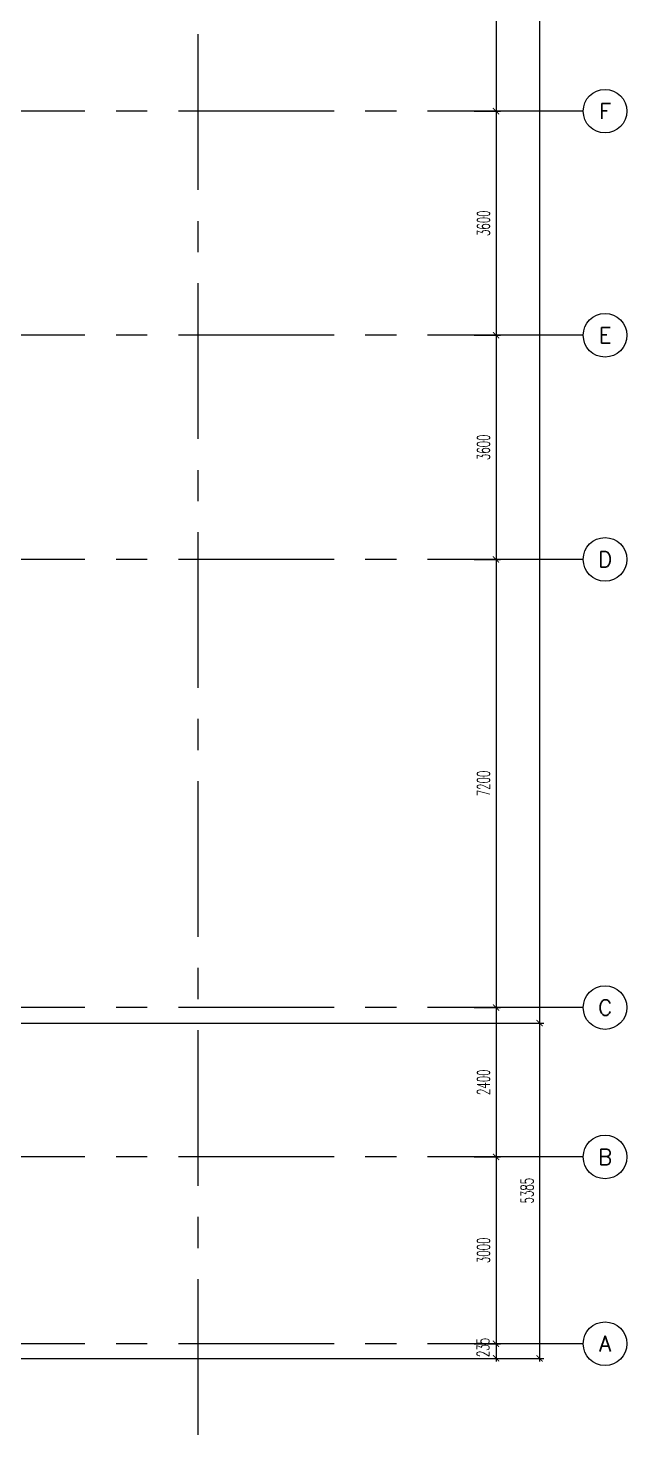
# Model space of a CAD drawing. Extents: x -0.4 to 93, y -13.2 to 77.1.
# Drawn here: x 83.34 to 92.95, y -1.11 to 21.48 of the extents above; entities that cross this region are included whole.
import ezdxf
from ezdxf.enums import TextEntityAlignment as Align

# ---------------------------------------------------------------- set-up
doc = ezdxf.new("R2010")
doc.units = 0
doc.header["$MEASUREMENT"] = 0
doc.header["$PDMODE"] = 3
doc.header["$PDSIZE"] = 0.1
doc.linetypes.add('CENTERX2', pattern=[4, 2.5, -0.5, 0.5, -0.5])
doc.layers.get('0').update_dxf_attribs({"linetype": 'CONTINUOUS'})
doc.layers.get('DEFPOINTS').update_dxf_attribs({"linetype": 'CONTINUOUS'})
for name, color, linetype in [('AX-CR', 11, 'CONTINUOUS'), ('AX-DIM', 11, 'CONTINUOUS'), ('AX-TXT', 2, 'CONTINUOUS'), ('AXES', 11, 'CENTERX2')]:
    doc.layers.add(name, color=color, linetype=linetype)
doc.styles.add('ROMANS', font='ROMANS.shx', dxfattribs={"width": 0.6})
doc.dimstyles.new('STANDARD in', dxfattribs={"dimtxt": 0.2, "dimasz": 0.1, "dimexe": 0.07, "dimexo": 0.05, "dimgap": 0.1, "dimtad": 1, "dimdec": 0, "dimlfac": 1000, "dimzin": 0, "dimdsep": 46, "dimtxsty": 'ROMANS', "dimblk": 'ARCHTICK', "dimcen": 0.05, "dimdle": 0.05, "dimclrd": 7, "dimclre": 7, "dimclrt": 2, "dimadec": 0, "dimazin": 0, "dimtfac": 1, "dimtdec": 0, "dimtmove": 2, "dimatfit": 3, "dimldrblk": 'ARCHTICK', "dimfxl": 0, "dimtolj": 1, "dimtzin": 0, "dimarcsym": 0})

# ---------------------------------------------------------------- blocks, each defined once
blk = doc.blocks.new('_ARCHTICK')
at = {"color": 0, "linetype": 'ByBlock', "const_width": 0.15}
blk.add_lwpolyline([(-0.5, -0.5), (0.5, 0.5)], dxfattribs=at)
blk = doc.blocks.new('*D207')
at = {"layer": 'AX-DIM', "color": 7, "lineweight": -2}
for p, q in [((91.552, 64.87), (91.552, 5.45)), ((80.97, 64.82), (91.622, 64.82)), ((80.97, 5.5), (91.622, 5.5))]:
    blk.add_line(p, q, dxfattribs=at)
at = {"layer": 'DEFPOINTS', "color": 0}
for p in [(80.92, 64.82), (80.92, 5.5), (91.552, 5.5)]:
    blk.add_point(p, dxfattribs=at)
at = {"layer": 'AX-DIM', "color": 7, "lineweight": -2, "xscale": 0.1, "yscale": 0.1, "zscale": 0.1}
for p, rotation in [((91.552, 64.82), 90), ((91.552, 5.5), 270)]:
    blk.add_blockref('_ARCHTICK', p, dxfattribs=dict(at, rotation=rotation))
at = {"layer": 'AX-DIM', "color": 2, "insert": (91.352, 35.16), "char_height": 0.2, "attachment_point": 5, "rotation": 90, "style": 'ROMANS'}
blk.add_mtext('\\A1;59320', dxfattribs=at)
blk = doc.blocks.new('*D209')
at = {"layer": 'AX-DIM', "color": 7, "lineweight": -2}
for p, q in [((90.902, 5.5), (91.622, 5.5)), ((91.552, 5.55), (91.552, 0.065)), ((83.027, 0.115), (91.622, 0.115))]:
    blk.add_line(p, q, dxfattribs=at)
at = {"layer": 'DEFPOINTS', "color": 0}
for p in [(90.852, 5.5), (82.977, 0.115), (91.552, 0.115)]:
    blk.add_point(p, dxfattribs=at)
at = {"layer": 'AX-DIM', "color": 7, "lineweight": -2, "xscale": 0.1, "yscale": 0.1, "zscale": 0.1}
for p, rotation in [((91.552, 5.5), 90), ((91.552, 0.115), 270)]:
    blk.add_blockref('_ARCHTICK', p, dxfattribs=dict(at, rotation=rotation))
at = {"layer": 'AX-DIM', "color": 2, "insert": (91.352, 2.808), "char_height": 0.2, "attachment_point": 5, "rotation": 90, "style": 'ROMANS'}
blk.add_mtext('\\A1;5385', dxfattribs=at)
blk = doc.blocks.new('*D203')
at = {"layer": 'AX-DIM', "color": 7, "lineweight": -2}
for p, q in [((90.502, 12.95), (90.922, 12.95)), ((90.852, 13), (90.852, 5.7)), ((90.502, 5.75), (90.922, 5.75))]:
    blk.add_line(p, q, dxfattribs=at)
at = {"layer": 'DEFPOINTS', "color": 0}
for p in [(90.452, 12.95), (90.452, 5.75), (90.852, 5.75)]:
    blk.add_point(p, dxfattribs=at)
at = {"layer": 'AX-DIM', "color": 7, "lineweight": -2, "xscale": 0.1, "yscale": 0.1, "zscale": 0.1}
for p, rotation in [((90.852, 12.95), 90), ((90.852, 5.75), 270)]:
    blk.add_blockref('_ARCHTICK', p, dxfattribs=dict(at, rotation=rotation))
at = {"layer": 'AX-DIM', "color": 2, "insert": (90.652, 9.35), "char_height": 0.2, "attachment_point": 5, "rotation": 90, "style": 'ROMANS'}
blk.add_mtext('\\A1;7200', dxfattribs=at)
blk = doc.blocks.new('AXR')
at = {"layer": 'AX-CR'}
blk.add_circle((350, 0), 350, dxfattribs=at)
at = {"layer": 'AX-TXT', "style": 'ROMANS'}
blk.add_attdef('AX', text='', height=250, dxfattribs=at).set_placement((350, 0), align=Align.MIDDLE)
blk = doc.blocks.new('*D204')
at = {"layer": 'AX-DIM', "color": 7, "lineweight": -2}
for p, q in [((90.502, 5.75), (90.922, 5.75)), ((90.852, 5.8), (90.852, 3.3)), ((90.502, 3.35), (90.922, 3.35))]:
    blk.add_line(p, q, dxfattribs=at)
at = {"layer": 'DEFPOINTS', "color": 0}
for p in [(90.452, 5.75), (90.452, 3.35), (90.852, 3.35)]:
    blk.add_point(p, dxfattribs=at)
at = {"layer": 'AX-DIM', "color": 7, "lineweight": -2, "xscale": 0.1, "yscale": 0.1, "zscale": 0.1}
for p, rotation in [((90.852, 5.75), 90), ((90.852, 3.35), 270)]:
    blk.add_blockref('_ARCHTICK', p, dxfattribs=dict(at, rotation=rotation))
at = {"layer": 'AX-DIM', "color": 2, "insert": (90.652, 4.55), "char_height": 0.2, "attachment_point": 5, "rotation": 90, "style": 'ROMANS'}
blk.add_mtext('\\A1;2400', dxfattribs=at)
blk = doc.blocks.new('*D205')
at = {"layer": 'AX-DIM', "color": 7, "lineweight": -2}
for p, q in [((90.852, 3.4), (90.852, 0.3)), ((90.502, 3.35), (90.922, 3.35)), ((90.502, 0.35), (90.922, 0.35))]:
    blk.add_line(p, q, dxfattribs=at)
at = {"layer": 'DEFPOINTS', "color": 0}
for p in [(90.452, 3.35), (90.452, 0.35), (90.852, 0.35)]:
    blk.add_point(p, dxfattribs=at)
at = {"layer": 'AX-DIM', "color": 7, "lineweight": -2, "xscale": 0.1, "yscale": 0.1, "zscale": 0.1}
for p, rotation in [((90.852, 3.35), 90), ((90.852, 0.35), 270)]:
    blk.add_blockref('_ARCHTICK', p, dxfattribs=dict(at, rotation=rotation))
at = {"layer": 'AX-DIM', "color": 2, "insert": (90.652, 1.85), "char_height": 0.2, "attachment_point": 5, "rotation": 90, "style": 'ROMANS'}
blk.add_mtext('\\A1;3000', dxfattribs=at)
blk = doc.blocks.new('*D206')
at = {"layer": 'AX-DIM', "color": 7, "lineweight": -2}
for p, q in [((90.502, 0.35), (90.922, 0.35)), ((90.852, 0.4), (90.852, 0.065)), ((90.502, 0.115), (90.922, 0.115))]:
    blk.add_line(p, q, dxfattribs=at)
at = {"layer": 'DEFPOINTS', "color": 0}
for p in [(90.452, 0.35), (90.452, 0.115), (90.852, 0.115)]:
    blk.add_point(p, dxfattribs=at)
at = {"layer": 'AX-DIM', "color": 7, "lineweight": -2, "xscale": 0.1, "yscale": 0.1, "zscale": 0.1}
for p, rotation in [((90.852, 0.35), 90), ((90.852, 0.115), 270)]:
    blk.add_blockref('_ARCHTICK', p, dxfattribs=dict(at, rotation=rotation))
at = {"layer": 'AX-DIM', "color": 2, "insert": (90.644, 0.289), "char_height": 0.2, "attachment_point": 5, "rotation": 90, "style": 'ROMANS'}
blk.add_mtext('\\A1;235', dxfattribs=at)
blk = doc.blocks.new('*D191')
at = {"layer": 'AX-DIM', "color": 7, "lineweight": -2}
for p, q in [((90.502, 27.35), (90.922, 27.35)), ((90.852, 27.4), (90.852, 20.1)), ((90.502, 20.15), (90.922, 20.15))]:
    blk.add_line(p, q, dxfattribs=at)
at = {"layer": 'DEFPOINTS', "color": 0}
for p in [(90.452, 27.35), (90.452, 20.15), (90.852, 20.15)]:
    blk.add_point(p, dxfattribs=at)
at = {"layer": 'AX-DIM', "color": 7, "lineweight": -2, "xscale": 0.1, "yscale": 0.1, "zscale": 0.1}
for p, rotation in [((90.852, 27.35), 90), ((90.852, 20.15), 270)]:
    blk.add_blockref('_ARCHTICK', p, dxfattribs=dict(at, rotation=rotation))
at = {"layer": 'AX-DIM', "color": 2, "insert": (90.652, 23.75), "char_height": 0.2, "attachment_point": 5, "rotation": 90, "style": 'ROMANS'}
blk.add_mtext('\\A1;7200', dxfattribs=at)
blk = doc.blocks.new('*D192')
at = {"layer": 'AX-DIM', "color": 7, "lineweight": -2}
for p, q in [((90.502, 16.55), (90.922, 16.55)), ((90.852, 16.6), (90.852, 12.9)), ((90.502, 12.95), (90.922, 12.95))]:
    blk.add_line(p, q, dxfattribs=at)
at = {"layer": 'DEFPOINTS', "color": 0}
for p in [(90.452, 16.55), (90.452, 12.95), (90.852, 12.95)]:
    blk.add_point(p, dxfattribs=at)
at = {"layer": 'AX-DIM', "color": 7, "lineweight": -2, "xscale": 0.1, "yscale": 0.1, "zscale": 0.1}
for p, rotation in [((90.852, 16.55), 90), ((90.852, 12.95), 270)]:
    blk.add_blockref('_ARCHTICK', p, dxfattribs=dict(at, rotation=rotation))
at = {"layer": 'AX-DIM', "color": 2, "insert": (90.652, 14.75), "char_height": 0.2, "attachment_point": 5, "rotation": 90, "style": 'ROMANS'}
blk.add_mtext('\\A1;3600', dxfattribs=at)
blk = doc.blocks.new('*D193')
at = {"layer": 'AX-DIM', "color": 7, "lineweight": -2}
for p, q in [((90.502, 20.15), (90.922, 20.15)), ((90.852, 20.2), (90.852, 16.5)), ((90.502, 16.55), (90.922, 16.55))]:
    blk.add_line(p, q, dxfattribs=at)
at = {"layer": 'DEFPOINTS', "color": 0}
for p in [(90.452, 20.15), (90.452, 16.55), (90.852, 16.55)]:
    blk.add_point(p, dxfattribs=at)
at = {"layer": 'AX-DIM', "color": 7, "lineweight": -2, "xscale": 0.1, "yscale": 0.1, "zscale": 0.1}
for p, rotation in [((90.852, 20.15), 90), ((90.852, 16.55), 270)]:
    blk.add_blockref('_ARCHTICK', p, dxfattribs=dict(at, rotation=rotation))
at = {"layer": 'AX-DIM', "color": 2, "insert": (90.652, 18.35), "char_height": 0.2, "attachment_point": 5, "rotation": 90, "style": 'ROMANS'}
blk.add_mtext('\\A1;3600', dxfattribs=at)

msp = doc.modelspace()

# ---------------------------------------------------------------- linework, layer by layer
at = {"layer": 'AXES'}
for p, q in [((86.0695, -1.1143), (86.0695, 76.4248)), ((92.2523, 20.15), (22.4295, 20.15)), ((92.2523, 16.55), (22.4295, 16.55)), ((92.2523, 12.95), (22.4295, 12.95)), ((92.2523, 5.75), (23.6295, 5.75)), ((92.2523, 3.35), (14.0295, 3.35)), ((92.2523, 3.35), (22.4295, 3.35)), ((92.2523, 0.35), (20.6295, 0.35)), ((92.2523, 0.35), (20.6295, 0.35))]:
    msp.add_line(p, q, dxfattribs=at)

# ---------------------------------------------------------------- block references
at = {"layer": 'AXES', "xscale": 0.001000000047497451, "yscale": 0.0009999999892897904, "zscale": 0.001}
for p, values in [((92.2523, 20.15), {'AX': 'F'}), ((92.2523, 16.55), {'AX': 'E'}), ((92.2523, 12.95), {'AX': 'D'}), ((92.2523, 5.75), {'AX': 'C'}), ((92.2523, 3.35), {'AX': 'B'}), ((92.2523, 0.35), {'AX': 'A'})]:
    msp.add_blockref('AXR', p, dxfattribs=at).add_auto_attribs(values)

# ---------------------------------------------------------------- dimensions: what is measured, and where the dimension line sits
at = {"layer": 'AX-DIM'}
for base, p1, p2, picture, middle in [((91.5523, 5.5), (80.9195, 64.82), (80.9195, 5.5), '*D207', (91.3523, 35.16)), ((90.8523, 20.15), (90.4523, 27.35), (90.4523, 20.15), '*D191', (90.6523, 23.75)), ((90.8523, 16.55), (90.4523, 20.15), (90.4523, 16.55), '*D193', (90.6523, 18.35)), ((90.8523, 12.95), (90.4523, 16.55), (90.4523, 12.95), '*D192', (90.6523, 14.75)), ((90.8523, 5.75), (90.4523, 12.95), (90.4523, 5.75), '*D203', (90.6523, 9.35)), ((90.8523, 3.35), (90.4523, 5.75), (90.4523, 3.35), '*D204', (90.6523, 4.55)), ((91.5523, 0.115), (90.8523, 5.5), (82.9771, 0.115), '*D209', (91.3523, 2.8075)), ((90.8523, 0.35), (90.4523, 3.35), (90.4523, 0.35), '*D205', (90.6523, 1.85))]:
    dim = msp.add_linear_dim(base=base, p1=p1, p2=p2, angle=270, dimstyle='STANDARD in', dxfattribs=at)
    dim.commit()
    dim.dimension.update_dxf_attribs({"geometry": picture, "text_midpoint": middle})
dim = msp.add_linear_dim(base=(90.8523, 0.115), p1=(90.4523, 0.35), p2=(90.4523, 0.115), angle=270, dimstyle='STANDARD in', dxfattribs=at)
dim.commit()
dim.dimension.update_dxf_attribs({"geometry": '*D206', "text_midpoint": (90.6445, 0.2889), "dimtype": 160})

doc.saveas('drawing.dxf')
